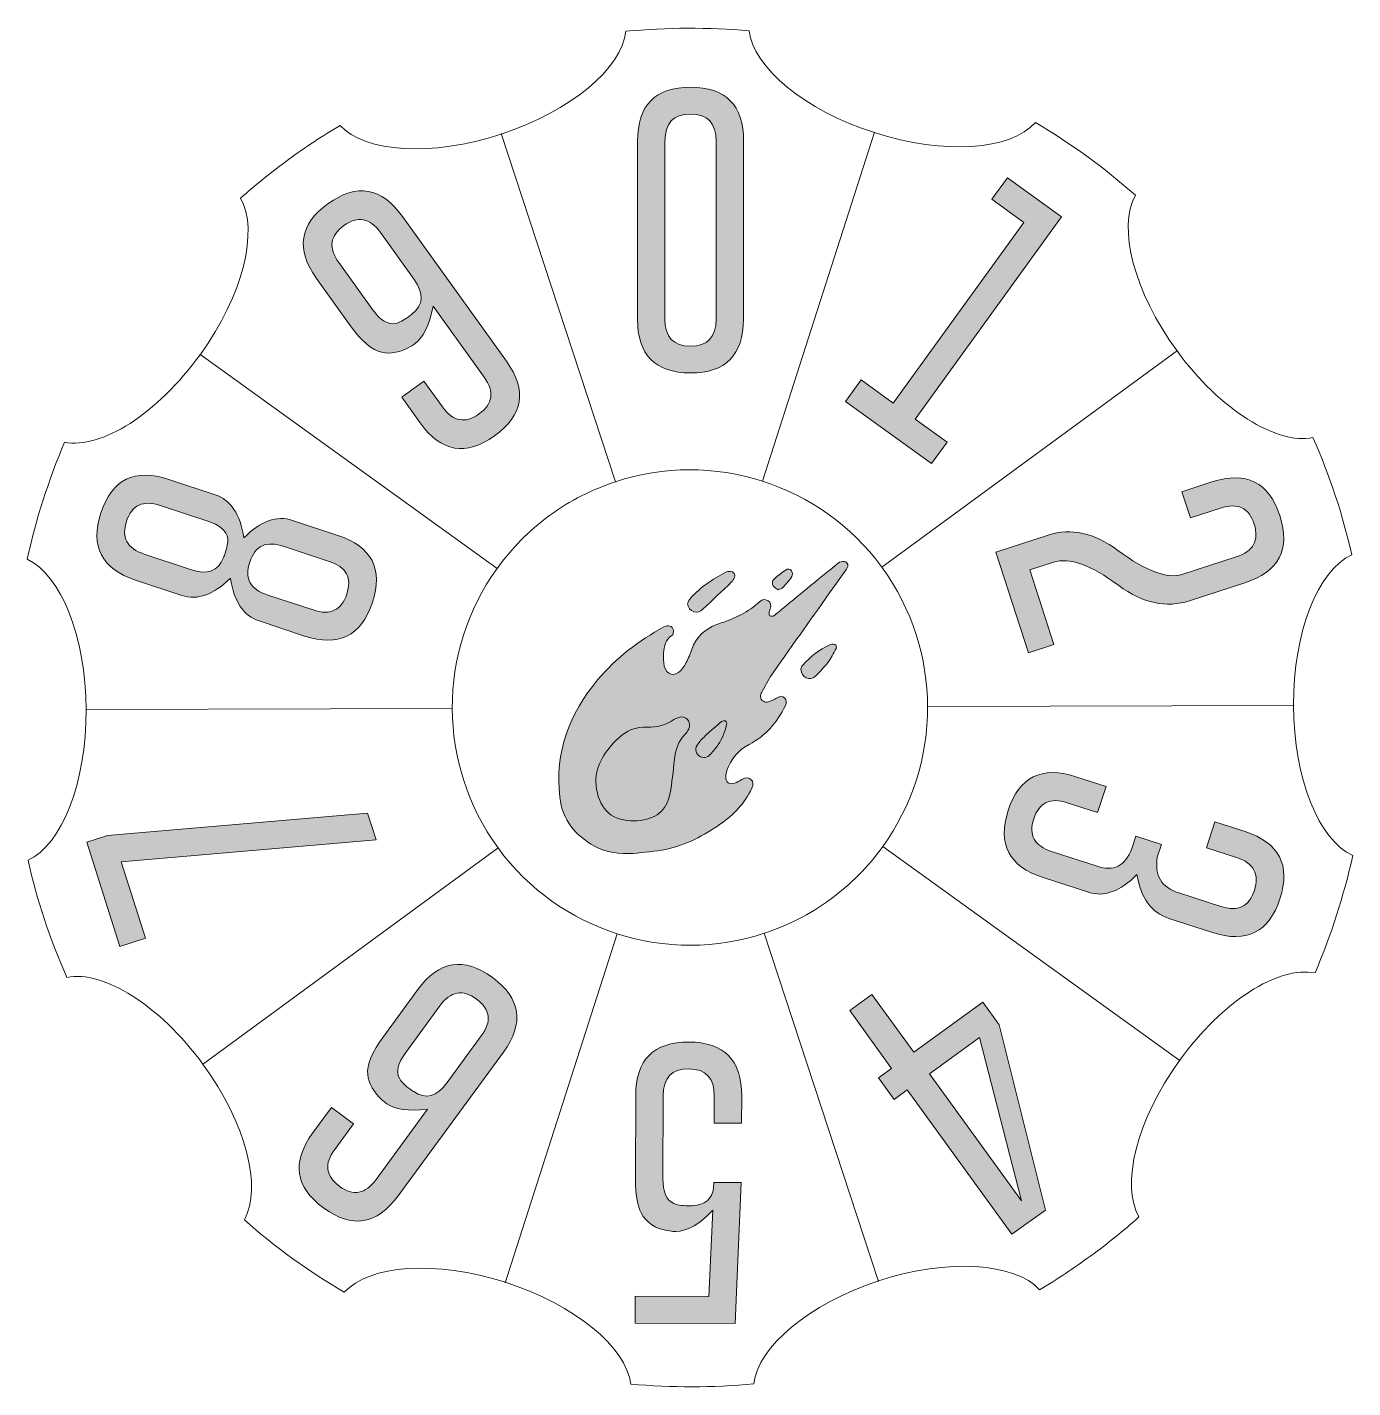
# Model space of a CAD drawing. Header units: inches. Extents: x 1.2 to 20.8, y -21 to -1.
import ezdxf

# ---------------------------------------------------------------- set-up
doc = ezdxf.new("R2010")
doc.units = ezdxf.units.IN
doc.header["$MEASUREMENT"] = 0
for name, color, linetype in [('Icons', 7, 'Continuous'), ('Lines', 7, 'Continuous'), ('Numbers', 7, 'Continuous'), ('Outline', 7, 'Continuous')]:
    doc.layers.add(name, color=color, linetype=linetype)

# ---------------------------------------------------------------- blocks, each defined once
blk = doc.blocks.new('block 2')
at = {"layer": 'Lines', "color": 250, "lineweight": 9, "true_color": 0x231f20}
for points in [[(9.906, -7.676), (8.22, -2.547)], [(13.72, -2.529), (12.069, -7.669)], [(8.16, -8.954), (3.782, -5.796)], [(18.179, -5.743), (13.825, -8.932)], [(7.5, -11.014), (2.103, -11.031)], [(19.897, -10.968), (14.499, -10.986)], [(8.174, -13.067), (3.821, -16.256)], [(18.217, -16.203), (13.839, -13.046)], [(9.931, -14.33), (8.28, -19.47)], [(13.779, -19.452), (12.093, -14.323)]]:
    blk.add_lwpolyline(points, dxfattribs=at)
blk.add_open_spline([(14.499, -10.986), (14.503, -11.716), (14.277, -12.442), (13.839, -13.046), (13.628, -13.339), (13.37, -13.603), (13.067, -13.825), (12.763, -14.048), (12.435, -14.213), (12.093, -14.323), (11.388, -14.559), (10.626, -14.556), (9.931, -14.33), (9.25, -14.115), (8.629, -13.688), (8.174, -13.067), (7.722, -12.446), (7.504, -11.726), (7.5, -11.014), (7.497, -10.283), (7.722, -9.557), (8.16, -8.954), (8.371, -8.661), (8.629, -8.396), (8.932, -8.174), (9.236, -7.952), (9.564, -7.786), (9.906, -7.676), (10.612, -7.44), (11.374, -7.444), (12.069, -7.669), (12.749, -7.885), (13.37, -8.311), (13.825, -8.932), (14.277, -9.553), (14.496, -10.273), (14.499, -10.986)], degree=3, knots=[0, 0, 0, 0, 1, 1, 1, 2, 2, 2, 3, 3, 3, 4, 4, 4, 5, 5, 5, 6, 6, 6, 7, 7, 7, 8, 8, 8, 9, 9, 9, 10, 10, 10, 11, 11, 11, 12, 12, 12, 12], dxfattribs=at)
blk = doc.blocks.new('block 3')
at = {"layer": 'Icons', "true_color": 0xffffff}
h = blk.add_hatch(color=7, dxfattribs=at)
h.dxf.hatch_style = 2
edge = h.paths.add_edge_path()
edge.add_spline(control_points=[(10.162, -13.15), (9.965, -13.15), (9.769, -13.141), (9.595, -13.042), (9.313, -12.883), (9.122, -12.659), (9.084, -12.318), (9.009, -11.656), (9.222, -11.093), (9.641, -10.594), (9.914, -10.268), (10.246, -10.016), (10.617, -9.813), (10.681, -9.778), (10.741, -9.797), (10.756, -9.862), (10.761, -9.886), (10.752, -9.931), (10.735, -9.941), (10.633, -9.999), (10.623, -10.1), (10.613, -10.198), (10.607, -10.261), (10.609, -10.328), (10.623, -10.39), (10.654, -10.52), (10.774, -10.553), (10.865, -10.455), (10.909, -10.408), (10.94, -10.347), (10.969, -10.288), (11.002, -10.221), (11.023, -10.147), (11.055, -10.079), (11.136, -9.905), (11.285, -9.81), (11.459, -9.754), (11.668, -9.685), (11.861, -9.592), (12.026, -9.443), (12.071, -9.402), (12.11, -9.401), (12.15, -9.428), (12.19, -9.455), (12.199, -9.493), (12.181, -9.55), (12.176, -9.566), (12.166, -9.582), (12.166, -9.599), (12.166, -9.617), (12.169, -9.644), (12.181, -9.652), (12.193, -9.661), (12.222, -9.658), (12.236, -9.648), (12.283, -9.614), (12.327, -9.575), (12.372, -9.538), (12.642, -9.316), (12.912, -9.093), (13.184, -8.873), (13.205, -8.856), (13.243, -8.846), (13.269, -8.851), (13.328, -8.863), (13.342, -8.912), (13.306, -8.963), (13.242, -9.055), (13.176, -9.145), (13.111, -9.236), (12.818, -9.649), (12.524, -10.061), (12.233, -10.475), (12.171, -10.563), (12.12, -10.66), (12.068, -10.755), (12.045, -10.798), (12.019, -10.851), (12.064, -10.895), (12.109, -10.939), (12.162, -10.916), (12.21, -10.896), (12.236, -10.886), (12.261, -10.871), (12.285, -10.856), (12.322, -10.833), (12.359, -10.825), (12.392, -10.858), (12.426, -10.891), (12.425, -10.928), (12.405, -10.971), (12.285, -11.217), (12.119, -11.416), (11.87, -11.544), (11.712, -11.625), (11.605, -11.76), (11.544, -11.928), (11.534, -11.957), (11.529, -11.99), (11.529, -12.021), (11.528, -12.102), (11.578, -12.14), (11.657, -12.114), (11.695, -12.102), (11.731, -12.08), (11.766, -12.06), (11.824, -12.025), (11.858, -12.024), (11.899, -12.06), (11.935, -12.092), (11.938, -12.127), (11.91, -12.189), (11.809, -12.409), (11.648, -12.577), (11.452, -12.713), (11.205, -12.885), (10.942, -13.028), (10.644, -13.088), (10.485, -13.12), (10.323, -13.13), (10.162, -13.15)], knot_values=[0, 0, 0, 0, 1, 1, 1, 2, 2, 2, 3, 3, 3, 4, 4, 4, 5, 5, 5, 6, 6, 6, 7, 7, 7, 8, 8, 8, 9, 9, 9, 10, 10, 10, 11, 11, 11, 12, 12, 12, 13, 13, 13, 14, 14, 14, 15, 15, 15, 16, 16, 16, 17, 17, 17, 18, 18, 18, 19, 19, 19, 20, 20, 20, 21, 21, 21, 22, 22, 22, 23, 23, 23, 24, 24, 24, 25, 25, 25, 26, 26, 26, 27, 27, 27, 28, 28, 28, 29, 29, 29, 30, 30, 30, 31, 31, 31, 32, 32, 32, 33, 33, 33, 34, 34, 34, 35, 35, 35, 36, 36, 36, 37, 37, 37, 38, 38, 38, 39, 39, 39, 40, 40, 40, 40], degree=3, periodic=1)
edge = h.paths.add_edge_path()
edge.add_spline(control_points=[(9.616, -12.04), (9.607, -12.342), (9.744, -12.611), (10.027, -12.655), (10.09, -12.665), (10.156, -12.672), (10.22, -12.667), (10.507, -12.643), (10.649, -12.528), (10.704, -12.274), (10.74, -12.107), (10.751, -11.934), (10.772, -11.764), (10.789, -11.628), (10.825, -11.499), (10.926, -11.397), (10.949, -11.374), (10.968, -11.346), (10.982, -11.316), (11.018, -11.235), (10.966, -11.139), (10.881, -11.138), (10.842, -11.137), (10.798, -11.156), (10.764, -11.178), (10.643, -11.254), (10.515, -11.297), (10.371, -11.29), (10.206, -11.282), (10.065, -11.337), (9.946, -11.45), (9.752, -11.633), (9.626, -11.849), (9.616, -12.04)], knot_values=[0, 0, 0, 0, 1, 1, 1, 2, 2, 2, 3, 3, 3, 4, 4, 4, 5, 5, 5, 6, 6, 6, 7, 7, 7, 8, 8, 8, 9, 9, 9, 10, 10, 10, 11, 11, 11, 11], degree=3, periodic=1)
edge = h.paths.add_edge_path()
edge.add_spline(control_points=[(11.542, -11.23), (11.538, -11.223), (11.533, -11.199), (11.523, -11.197), (11.505, -11.192), (11.48, -11.195), (11.467, -11.205), (11.389, -11.27), (11.313, -11.336), (11.239, -11.404), (11.196, -11.444), (11.157, -11.488), (11.12, -11.533), (11.072, -11.591), (11.077, -11.662), (11.128, -11.706), (11.182, -11.752), (11.254, -11.747), (11.304, -11.689), (11.344, -11.643), (11.383, -11.595), (11.417, -11.544), (11.479, -11.452), (11.522, -11.351), (11.542, -11.23)], knot_values=[0, 0, 0, 0, 1, 1, 1, 2, 2, 2, 3, 3, 3, 4, 4, 4, 5, 5, 5, 6, 6, 6, 7, 7, 7, 8, 8, 8, 8], degree=3, periodic=1)
h = blk.add_hatch(color=7, dxfattribs=at)
h.dxf.hatch_style = 2
edge = h.paths.add_edge_path()
edge.add_spline(control_points=[(10.963, -9.469), (10.979, -9.441), (10.991, -9.41), (11.012, -9.387), (11.156, -9.229), (11.331, -9.111), (11.519, -9.012), (11.542, -9), (11.57, -8.994), (11.596, -8.995), (11.644, -8.995), (11.675, -9.044), (11.655, -9.088), (11.645, -9.111), (11.631, -9.134), (11.613, -9.151), (11.474, -9.285), (11.332, -9.418), (11.191, -9.551), (11.154, -9.586), (11.112, -9.608), (11.059, -9.591), (11.009, -9.575), (10.971, -9.525), (10.963, -9.469)], knot_values=[0, 0, 0, 0, 1, 1, 1, 2, 2, 2, 3, 3, 3, 4, 4, 4, 5, 5, 5, 6, 6, 6, 7, 7, 7, 8, 8, 8, 8], degree=3, periodic=1)
h = blk.add_hatch(color=7, dxfattribs=at)
h.dxf.hatch_style = 2
edge = h.paths.add_edge_path()
edge.add_spline(control_points=[(12.298, -9.269), (12.274, -9.249), (12.245, -9.233), (12.228, -9.208), (12.206, -9.176), (12.209, -9.133), (12.238, -9.108), (12.292, -9.06), (12.35, -9.016), (12.409, -8.976), (12.437, -8.957), (12.479, -8.955), (12.498, -8.987), (12.511, -9.009), (12.513, -9.052), (12.499, -9.072), (12.462, -9.13), (12.416, -9.182), (12.37, -9.233), (12.355, -9.249), (12.329, -9.254), (12.298, -9.269)], knot_values=[0, 0, 0, 0, 1, 1, 1, 2, 2, 2, 3, 3, 3, 4, 4, 4, 5, 5, 5, 6, 6, 6, 7, 7, 7, 7], degree=3, periodic=1)
h = blk.add_hatch(color=7, dxfattribs=at)
h.dxf.hatch_style = 2
edge = h.paths.add_edge_path()
edge.add_spline(control_points=[(12.635, -10.433), (12.639, -10.422), (12.644, -10.394), (12.66, -10.377), (12.776, -10.255), (12.901, -10.143), (13.061, -10.078), (13.071, -10.074), (13.082, -10.067), (13.092, -10.068), (13.111, -10.069), (13.135, -10.069), (13.147, -10.08), (13.157, -10.089), (13.159, -10.118), (13.152, -10.131), (13.114, -10.202), (13.08, -10.275), (13.031, -10.338), (12.975, -10.411), (12.908, -10.476), (12.842, -10.541), (12.806, -10.577), (12.759, -10.586), (12.711, -10.562), (12.665, -10.538), (12.636, -10.501), (12.635, -10.433)], knot_values=[0, 0, 0, 0, 1, 1, 1, 2, 2, 2, 3, 3, 3, 4, 4, 4, 5, 5, 5, 6, 6, 6, 7, 7, 7, 8, 8, 8, 9, 9, 9, 9], degree=3, periodic=1)
at = {"layer": 'Icons', "true_color": 0x000000}
h = blk.add_hatch(color=18, dxfattribs=at)
h.dxf.hatch_style = 2
edge = h.paths.add_edge_path()
edge.add_spline(control_points=[(9.616, -12.04), (9.626, -11.849), (9.752, -11.633), (9.946, -11.45), (10.065, -11.337), (10.206, -11.282), (10.371, -11.29), (10.515, -11.297), (10.643, -11.254), (10.764, -11.178), (10.798, -11.156), (10.842, -11.137), (10.881, -11.138), (10.966, -11.139), (11.018, -11.235), (10.982, -11.316), (10.968, -11.346), (10.949, -11.374), (10.926, -11.397), (10.825, -11.499), (10.789, -11.628), (10.772, -11.764), (10.751, -11.934), (10.74, -12.107), (10.704, -12.274), (10.649, -12.528), (10.507, -12.643), (10.22, -12.667), (10.156, -12.672), (10.09, -12.665), (10.027, -12.655), (9.744, -12.611), (9.607, -12.342), (9.616, -12.04)], knot_values=[0, 0, 0, 0, 1, 1, 1, 2, 2, 2, 3, 3, 3, 4, 4, 4, 5, 5, 5, 6, 6, 6, 7, 7, 7, 8, 8, 8, 9, 9, 9, 10, 10, 10, 11, 11, 11, 11], degree=3, periodic=1)
h = blk.add_hatch(color=18, dxfattribs=at)
h.dxf.hatch_style = 2
edge = h.paths.add_edge_path()
edge.add_spline(control_points=[(11.542, -11.23), (11.522, -11.351), (11.479, -11.452), (11.417, -11.544), (11.383, -11.595), (11.344, -11.643), (11.304, -11.689), (11.254, -11.747), (11.182, -11.752), (11.128, -11.706), (11.077, -11.662), (11.072, -11.591), (11.12, -11.533), (11.157, -11.488), (11.196, -11.444), (11.239, -11.404), (11.313, -11.336), (11.389, -11.27), (11.467, -11.205), (11.48, -11.195), (11.505, -11.192), (11.523, -11.197), (11.533, -11.199), (11.538, -11.223), (11.542, -11.23)], knot_values=[0, 0, 0, 0, 1, 1, 1, 2, 2, 2, 3, 3, 3, 4, 4, 4, 5, 5, 5, 6, 6, 6, 7, 7, 7, 8, 8, 8, 8], degree=3, periodic=1)
at = {"layer": 'Icons', "lineweight": 0}
for points, knots in [([(10.162, -13.15), (9.965, -13.15), (9.769, -13.141), (9.595, -13.042), (9.313, -12.883), (9.122, -12.659), (9.084, -12.318), (9.009, -11.656), (9.222, -11.093), (9.641, -10.594), (9.914, -10.268), (10.246, -10.016), (10.617, -9.813), (10.681, -9.778), (10.741, -9.797), (10.756, -9.862), (10.761, -9.886), (10.752, -9.931), (10.735, -9.941), (10.633, -9.999), (10.623, -10.1), (10.613, -10.198), (10.607, -10.261), (10.609, -10.328), (10.623, -10.39), (10.654, -10.52), (10.774, -10.553), (10.865, -10.455), (10.909, -10.408), (10.94, -10.347), (10.969, -10.288), (11.002, -10.221), (11.023, -10.147), (11.055, -10.079), (11.136, -9.905), (11.285, -9.81), (11.459, -9.754), (11.668, -9.685), (11.861, -9.592), (12.026, -9.443), (12.071, -9.402), (12.11, -9.401), (12.15, -9.428), (12.19, -9.455), (12.199, -9.493), (12.181, -9.55), (12.176, -9.566), (12.166, -9.582), (12.166, -9.599), (12.166, -9.617), (12.169, -9.644), (12.181, -9.652), (12.193, -9.661), (12.222, -9.658), (12.236, -9.648), (12.283, -9.614), (12.327, -9.575), (12.372, -9.538), (12.642, -9.316), (12.912, -9.093), (13.184, -8.873), (13.205, -8.856), (13.243, -8.846), (13.269, -8.851), (13.328, -8.863), (13.342, -8.912), (13.306, -8.963), (13.242, -9.055), (13.176, -9.145), (13.111, -9.236), (12.818, -9.649), (12.524, -10.061), (12.233, -10.475), (12.171, -10.563), (12.12, -10.66), (12.068, -10.755), (12.045, -10.798), (12.019, -10.851), (12.064, -10.895), (12.109, -10.939), (12.162, -10.916), (12.21, -10.896), (12.236, -10.886), (12.261, -10.871), (12.285, -10.856), (12.322, -10.833), (12.359, -10.825), (12.392, -10.858), (12.426, -10.891), (12.425, -10.928), (12.405, -10.971), (12.285, -11.217), (12.119, -11.416), (11.87, -11.544), (11.712, -11.625), (11.605, -11.76), (11.544, -11.928), (11.534, -11.957), (11.529, -11.99), (11.529, -12.021), (11.528, -12.102), (11.578, -12.14), (11.657, -12.114), (11.695, -12.102), (11.731, -12.08), (11.766, -12.06), (11.824, -12.025), (11.858, -12.024), (11.899, -12.06), (11.935, -12.092), (11.938, -12.127), (11.91, -12.189), (11.809, -12.409), (11.648, -12.577), (11.452, -12.713), (11.205, -12.885), (10.942, -13.028), (10.644, -13.088), (10.485, -13.12), (10.323, -13.13), (10.162, -13.15)], [0, 0, 0, 0, 1, 1, 1, 2, 2, 2, 3, 3, 3, 4, 4, 4, 5, 5, 5, 6, 6, 6, 7, 7, 7, 8, 8, 8, 9, 9, 9, 10, 10, 10, 11, 11, 11, 12, 12, 12, 13, 13, 13, 14, 14, 14, 15, 15, 15, 16, 16, 16, 17, 17, 17, 18, 18, 18, 19, 19, 19, 20, 20, 20, 21, 21, 21, 22, 22, 22, 23, 23, 23, 24, 24, 24, 25, 25, 25, 26, 26, 26, 27, 27, 27, 28, 28, 28, 29, 29, 29, 30, 30, 30, 31, 31, 31, 32, 32, 32, 33, 33, 33, 34, 34, 34, 35, 35, 35, 36, 36, 36, 37, 37, 37, 38, 38, 38, 39, 39, 39, 40, 40, 40, 40]), ([(10.963, -9.469), (10.979, -9.441), (10.991, -9.41), (11.012, -9.387), (11.156, -9.229), (11.331, -9.111), (11.519, -9.012), (11.542, -9), (11.57, -8.994), (11.596, -8.995), (11.644, -8.995), (11.675, -9.044), (11.655, -9.088), (11.645, -9.111), (11.631, -9.134), (11.613, -9.151), (11.474, -9.285), (11.332, -9.418), (11.191, -9.551), (11.154, -9.586), (11.112, -9.608), (11.059, -9.591), (11.009, -9.575), (10.971, -9.525), (10.963, -9.469)], [0, 0, 0, 0, 1, 1, 1, 2, 2, 2, 3, 3, 3, 4, 4, 4, 5, 5, 5, 6, 6, 6, 7, 7, 7, 8, 8, 8, 8]), ([(12.298, -9.269), (12.274, -9.249), (12.245, -9.233), (12.228, -9.208), (12.206, -9.176), (12.209, -9.133), (12.238, -9.108), (12.292, -9.06), (12.35, -9.016), (12.409, -8.976), (12.437, -8.957), (12.479, -8.955), (12.498, -8.987), (12.511, -9.009), (12.513, -9.052), (12.499, -9.072), (12.462, -9.13), (12.416, -9.182), (12.37, -9.233), (12.355, -9.249), (12.329, -9.254), (12.298, -9.269)], [0, 0, 0, 0, 1, 1, 1, 2, 2, 2, 3, 3, 3, 4, 4, 4, 5, 5, 5, 6, 6, 6, 7, 7, 7, 7]), ([(12.635, -10.433), (12.639, -10.422), (12.644, -10.394), (12.66, -10.377), (12.776, -10.255), (12.901, -10.143), (13.061, -10.078), (13.071, -10.074), (13.082, -10.067), (13.092, -10.068), (13.111, -10.069), (13.135, -10.069), (13.147, -10.08), (13.157, -10.089), (13.159, -10.118), (13.152, -10.131), (13.114, -10.202), (13.08, -10.275), (13.031, -10.338), (12.975, -10.411), (12.908, -10.476), (12.842, -10.541), (12.806, -10.577), (12.759, -10.586), (12.711, -10.562), (12.665, -10.538), (12.636, -10.501), (12.635, -10.433)], [0, 0, 0, 0, 1, 1, 1, 2, 2, 2, 3, 3, 3, 4, 4, 4, 5, 5, 5, 6, 6, 6, 7, 7, 7, 8, 8, 8, 9, 9, 9, 9]), ([(9.616, -12.04), (9.607, -12.342), (9.744, -12.611), (10.027, -12.655), (10.09, -12.665), (10.156, -12.672), (10.22, -12.667), (10.507, -12.643), (10.649, -12.528), (10.704, -12.274), (10.74, -12.107), (10.751, -11.934), (10.772, -11.764), (10.789, -11.628), (10.825, -11.499), (10.926, -11.397), (10.949, -11.374), (10.968, -11.346), (10.982, -11.316), (11.018, -11.235), (10.966, -11.139), (10.881, -11.138), (10.842, -11.137), (10.798, -11.156), (10.764, -11.178), (10.643, -11.254), (10.515, -11.297), (10.371, -11.29), (10.206, -11.282), (10.065, -11.337), (9.946, -11.45), (9.752, -11.633), (9.626, -11.849), (9.616, -12.04)], [0, 0, 0, 0, 1, 1, 1, 2, 2, 2, 3, 3, 3, 4, 4, 4, 5, 5, 5, 6, 6, 6, 7, 7, 7, 8, 8, 8, 9, 9, 9, 10, 10, 10, 11, 11, 11, 11]), ([(9.616, -12.04), (9.626, -11.849), (9.752, -11.633), (9.946, -11.45), (10.065, -11.337), (10.206, -11.282), (10.371, -11.29), (10.515, -11.297), (10.643, -11.254), (10.764, -11.178), (10.798, -11.156), (10.842, -11.137), (10.881, -11.138), (10.966, -11.139), (11.018, -11.235), (10.982, -11.316), (10.968, -11.346), (10.949, -11.374), (10.926, -11.397), (10.825, -11.499), (10.789, -11.628), (10.772, -11.764), (10.751, -11.934), (10.74, -12.107), (10.704, -12.274), (10.649, -12.528), (10.507, -12.643), (10.22, -12.667), (10.156, -12.672), (10.09, -12.665), (10.027, -12.655), (9.744, -12.611), (9.607, -12.342), (9.616, -12.04)], [0, 0, 0, 0, 1, 1, 1, 2, 2, 2, 3, 3, 3, 4, 4, 4, 5, 5, 5, 6, 6, 6, 7, 7, 7, 8, 8, 8, 9, 9, 9, 10, 10, 10, 11, 11, 11, 11]), ([(11.542, -11.23), (11.538, -11.223), (11.533, -11.199), (11.523, -11.197), (11.505, -11.192), (11.48, -11.195), (11.467, -11.205), (11.389, -11.27), (11.313, -11.336), (11.239, -11.404), (11.196, -11.444), (11.157, -11.488), (11.12, -11.533), (11.072, -11.591), (11.077, -11.662), (11.128, -11.706), (11.182, -11.752), (11.254, -11.747), (11.304, -11.689), (11.344, -11.643), (11.383, -11.595), (11.417, -11.544), (11.479, -11.452), (11.522, -11.351), (11.542, -11.23)], [0, 0, 0, 0, 1, 1, 1, 2, 2, 2, 3, 3, 3, 4, 4, 4, 5, 5, 5, 6, 6, 6, 7, 7, 7, 8, 8, 8, 8]), ([(11.542, -11.23), (11.522, -11.351), (11.479, -11.452), (11.417, -11.544), (11.383, -11.595), (11.344, -11.643), (11.304, -11.689), (11.254, -11.747), (11.182, -11.752), (11.128, -11.706), (11.077, -11.662), (11.072, -11.591), (11.12, -11.533), (11.157, -11.488), (11.196, -11.444), (11.239, -11.404), (11.313, -11.336), (11.389, -11.27), (11.467, -11.205), (11.48, -11.195), (11.505, -11.192), (11.523, -11.197), (11.533, -11.199), (11.538, -11.223), (11.542, -11.23)], [0, 0, 0, 0, 1, 1, 1, 2, 2, 2, 3, 3, 3, 4, 4, 4, 5, 5, 5, 6, 6, 6, 7, 7, 7, 8, 8, 8, 8])]:
    blk.add_open_spline(points, degree=3, knots=knots, dxfattribs=at)
blk = doc.blocks.new('block 4')
at = {"layer": 'Numbers', "true_color": 0x231f20}
h = blk.add_hatch(color=250, dxfattribs=at)
h.dxf.hatch_style = 2
edge = h.paths.add_edge_path()
edge.add_spline(control_points=[(11.788, -5.282), (11.788, -5.81), (11.528, -6.074), (11.007, -6.073), (10.488, -6.073), (10.228, -5.809), (10.228, -5.282), (10.228, -5.282), (10.228, -2.66), (10.228, -2.66), (10.229, -2.131), (10.489, -1.867), (11.008, -1.867), (11.529, -1.867), (11.79, -2.132), (11.79, -2.661), (11.79, -2.661), (11.788, -5.282), (11.788, -5.282)], knot_values=[0, 0, 0, 0, 1, 1, 1, 2, 2, 2, 3, 3, 3, 4, 4, 4, 5, 5, 5, 6, 6, 6, 6], degree=3, periodic=1)
edge = h.paths.add_edge_path()
edge.add_spline(control_points=[(11.387, -2.661), (11.387, -2.396), (11.261, -2.264), (11.01, -2.264), (11.01, -2.264), (11.006, -2.264), (11.006, -2.264), (10.757, -2.264), (10.632, -2.396), (10.632, -2.661), (10.632, -2.661), (10.631, -5.282), (10.631, -5.282), (10.631, -5.546), (10.756, -5.679), (11.007, -5.679), (11.259, -5.679), (11.385, -5.547), (11.385, -5.282), (11.385, -5.282), (11.387, -2.661), (11.387, -2.661)], knot_values=[0, 0, 0, 0, 1, 1, 1, 2, 2, 2, 3, 3, 3, 4, 4, 4, 5, 5, 5, 6, 6, 6, 7, 7, 7, 7], degree=3, periodic=1)
h = blk.add_hatch(color=250, dxfattribs=at)
h.dxf.hatch_style = 2
h.paths.add_polyline_path([(16.473, -3.775), (14.318, -6.752), (14.787, -7.092), (14.557, -7.409), (13.292, -6.494), (13.523, -6.176), (13.993, -6.517), (15.918, -3.858), (15.447, -3.517), (15.678, -3.199)])
h = blk.add_hatch(color=250, dxfattribs=at)
h.dxf.hatch_style = 2
edge = h.paths.add_edge_path()
edge.add_spline(control_points=[(5.501, -4.681), (5.193, -4.252), (5.251, -3.885), (5.673, -3.58), (6.095, -3.278), (6.461, -3.341), (6.769, -3.771), (6.769, -3.771), (8.297, -5.901), (8.297, -5.901), (8.605, -6.329), (8.547, -6.696), (8.124, -6.999), (7.702, -7.302), (7.337, -7.239), (7.029, -6.81), (7.029, -6.81), (6.756, -6.429), (6.756, -6.429), (6.756, -6.429), (7.083, -6.194), (7.083, -6.194), (7.083, -6.194), (7.357, -6.575), (7.357, -6.575), (7.51, -6.789), (7.689, -6.824), (7.894, -6.678), (7.894, -6.678), (7.897, -6.676), (7.897, -6.676), (8.1, -6.531), (8.124, -6.35), (7.97, -6.136), (7.97, -6.136), (7.22, -5.091), (7.22, -5.091), (7.158, -5.375), (7.068, -5.559), (6.952, -5.642), (6.932, -5.657), (6.91, -5.671), (6.887, -5.683), (6.738, -5.769), (6.596, -5.798), (6.461, -5.77), (6.322, -5.742), (6.167, -5.609), (5.998, -5.373), (5.998, -5.373), (5.501, -4.681), (5.501, -4.681)], knot_values=[0, 0, 0, 0, 1, 1, 1, 2, 2, 2, 3, 3, 3, 4, 4, 4, 5, 5, 5, 6, 6, 6, 7, 7, 7, 8, 8, 8, 9, 9, 9, 10, 10, 10, 11, 11, 11, 12, 12, 12, 13, 13, 13, 14, 14, 14, 15, 15, 15, 16, 16, 16, 17, 17, 17, 17], degree=3, periodic=1)
edge = h.paths.add_edge_path()
edge.add_spline(control_points=[(6.442, -4.006), (6.288, -3.791), (6.108, -3.757), (5.905, -3.903), (5.7, -4.05), (5.674, -4.231), (5.829, -4.446), (5.829, -4.446), (6.325, -5.138), (6.325, -5.138), (6.441, -5.299), (6.556, -5.368), (6.669, -5.344), (6.719, -5.332), (6.781, -5.299), (6.854, -5.247), (6.873, -5.233), (6.89, -5.22), (6.906, -5.207), (7.077, -5.076), (7.088, -4.906), (6.938, -4.698), (6.938, -4.698), (6.442, -4.006), (6.442, -4.006)], knot_values=[0, 0, 0, 0, 1, 1, 1, 2, 2, 2, 3, 3, 3, 4, 4, 4, 5, 5, 5, 6, 6, 6, 7, 7, 7, 8, 8, 8, 8], degree=3, periodic=1)
h = blk.add_hatch(color=250, dxfattribs=at)
h.dxf.hatch_style = 2
edge = h.paths.add_edge_path()
edge.add_spline(control_points=[(2.836, -9.124), (2.335, -8.958), (2.166, -8.628), (2.328, -8.132), (2.491, -7.639), (2.824, -7.476), (3.327, -7.642), (3.327, -7.642), (4.011, -7.868), (4.011, -7.868), (4.238, -7.943), (4.378, -8.154), (4.432, -8.5), (4.68, -8.254), (4.918, -8.168), (5.146, -8.244), (5.146, -8.244), (5.815, -8.465), (5.815, -8.465), (6.317, -8.632), (6.487, -8.961), (6.324, -9.454), (6.159, -9.948), (5.826, -10.113), (5.325, -9.947), (5.325, -9.947), (4.656, -9.725), (4.656, -9.725), (4.428, -9.65), (4.288, -9.44), (4.235, -9.096), (3.986, -9.341), (3.748, -9.425), (3.521, -9.35), (3.521, -9.35), (2.836, -9.124), (2.836, -9.124)], knot_values=[0, 0, 0, 0, 1, 1, 1, 2, 2, 2, 3, 3, 3, 4, 4, 4, 5, 5, 5, 6, 6, 6, 7, 7, 7, 8, 8, 8, 9, 9, 9, 10, 10, 10, 11, 11, 11, 12, 12, 12, 12], degree=3, periodic=1)
edge = h.paths.add_edge_path()
edge.add_spline(control_points=[(3.648, -8.967), (3.895, -9.054), (4.057, -8.995), (4.132, -8.793), (4.141, -8.772), (4.149, -8.75), (4.157, -8.727), (4.185, -8.64), (4.198, -8.57), (4.195, -8.517), (4.182, -8.399), (4.079, -8.311), (3.885, -8.251), (3.885, -8.251), (3.2, -8.025), (3.2, -8.025), (2.949, -7.941), (2.784, -8.019), (2.705, -8.257), (2.626, -8.496), (2.712, -8.658), (2.963, -8.741), (2.963, -8.741), (3.648, -8.967), (3.648, -8.967)], knot_values=[0, 0, 0, 0, 1, 1, 1, 2, 2, 2, 3, 3, 3, 4, 4, 4, 5, 5, 5, 6, 6, 6, 7, 7, 7, 8, 8, 8, 8], degree=3, periodic=1)
edge = h.paths.add_edge_path()
edge.add_spline(control_points=[(5.451, -9.564), (5.703, -9.647), (5.868, -9.569), (5.947, -9.33), (6.026, -9.092), (5.94, -8.931), (5.689, -8.848), (5.689, -8.848), (5.023, -8.628), (5.023, -8.628), (4.767, -8.539), (4.598, -8.616), (4.518, -8.859), (4.438, -9.101), (4.527, -9.263), (4.786, -9.344), (4.786, -9.344), (5.451, -9.564), (5.451, -9.564)], knot_values=[0, 0, 0, 0, 1, 1, 1, 2, 2, 2, 3, 3, 3, 4, 4, 4, 5, 5, 5, 6, 6, 6, 6], degree=3, periodic=1)
h = blk.add_hatch(color=250, dxfattribs=at)
h.dxf.hatch_style = 2
edge = h.paths.add_edge_path()
edge.add_spline(control_points=[(16.276, -8.461), (16.61, -8.353), (16.952, -8.428), (17.303, -8.686), (17.712, -8.991), (18.026, -9.109), (18.244, -9.04), (18.244, -9.04), (19.044, -8.781), (19.044, -8.781), (19.297, -8.698), (19.385, -8.539), (19.308, -8.302), (19.308, -8.302), (19.307, -8.298), (19.307, -8.298), (19.23, -8.059), (19.064, -7.981), (18.812, -8.063), (18.812, -8.063), (18.369, -8.206), (18.369, -8.206), (18.369, -8.206), (18.245, -7.823), (18.245, -7.823), (18.245, -7.823), (18.687, -7.679), (18.687, -7.679), (19.192, -7.516), (19.525, -7.681), (19.685, -8.175), (19.845, -8.671), (19.673, -9), (19.169, -9.164), (19.169, -9.164), (18.354, -9.428), (18.354, -9.428), (18.015, -9.538), (17.669, -9.463), (17.315, -9.204), (16.905, -8.9), (16.584, -8.785), (16.352, -8.86), (16.352, -8.86), (16.004, -8.973), (16.004, -8.973), (16.004, -8.973), (16.36, -10.074), (16.36, -10.074), (16.36, -10.074), (15.985, -10.196), (15.985, -10.196), (15.985, -10.196), (15.504, -8.711), (15.504, -8.711), (15.504, -8.711), (16.276, -8.461), (16.276, -8.461)], knot_values=[0, 0, 0, 0, 1, 1, 1, 2, 2, 2, 3, 3, 3, 4, 4, 4, 5, 5, 5, 6, 6, 6, 7, 7, 7, 8, 8, 8, 9, 9, 9, 10, 10, 10, 11, 11, 11, 12, 12, 12, 13, 13, 13, 14, 14, 14, 15, 15, 15, 16, 16, 16, 17, 17, 17, 18, 18, 18, 19, 19, 19, 19], degree=3, periodic=1)
h = blk.add_hatch(color=250, dxfattribs=at)
h.dxf.hatch_style = 2
edge = h.paths.add_edge_path()
edge.add_spline(control_points=[(17.882, -13.205), (17.838, -13.475), (17.943, -13.649), (18.198, -13.727), (18.198, -13.727), (18.817, -13.928), (18.817, -13.928), (19.069, -14.01), (19.233, -13.931), (19.311, -13.693), (19.389, -13.453), (19.302, -13.292), (19.05, -13.21), (19.05, -13.21), (18.604, -13.066), (18.604, -13.066), (18.604, -13.066), (18.728, -12.682), (18.728, -12.682), (18.728, -12.682), (19.174, -12.827), (19.174, -12.827), (19.676, -12.99), (19.848, -13.319), (19.688, -13.815), (19.528, -14.309), (19.196, -14.475), (18.693, -14.312), (18.693, -14.312), (18.054, -14.104), (18.054, -14.104), (17.795, -14.02), (17.638, -13.806), (17.582, -13.46), (17.336, -13.708), (17.098, -13.795), (16.87, -13.72), (16.87, -13.72), (16.2, -13.503), (16.2, -13.503), (15.696, -13.339), (15.525, -13.011), (15.685, -12.517), (15.847, -12.021), (16.179, -11.856), (16.681, -12.019), (16.681, -12.019), (17.127, -12.163), (17.127, -12.163), (17.127, -12.163), (17.003, -12.546), (17.003, -12.546), (17.003, -12.546), (16.557, -12.402), (16.557, -12.402), (16.305, -12.32), (16.141, -12.399), (16.062, -12.639), (15.985, -12.878), (16.072, -13.038), (16.324, -13.119), (16.324, -13.119), (16.995, -13.337), (16.995, -13.337), (17.238, -13.42), (17.409, -13.334), (17.507, -13.077), (17.507, -13.077), (17.567, -12.892), (17.567, -12.892), (17.567, -12.892), (17.944, -13.015), (17.944, -13.015), (17.944, -13.015), (17.882, -13.205), (17.882, -13.205)], knot_values=[0, 0, 0, 0, 1, 1, 1, 2, 2, 2, 3, 3, 3, 4, 4, 4, 5, 5, 5, 6, 6, 6, 7, 7, 7, 8, 8, 8, 9, 9, 9, 10, 10, 10, 11, 11, 11, 12, 12, 12, 13, 13, 13, 14, 14, 14, 15, 15, 15, 16, 16, 16, 17, 17, 17, 18, 18, 18, 19, 19, 19, 20, 20, 20, 21, 21, 21, 22, 22, 22, 23, 23, 23, 24, 24, 24, 25, 25, 25, 25], degree=3, periodic=1)
h = blk.add_hatch(color=250, dxfattribs=at)
h.dxf.hatch_style = 2
h.paths.add_polyline_path([(2.983, -14.398), (2.608, -14.517), (2.121, -12.98), (2.426, -12.883), (6.254, -12.555), (6.378, -12.948), (2.626, -13.273)])
h = blk.add_hatch(color=250, dxfattribs=at)
h.dxf.hatch_style = 2
edge = h.paths.add_edge_path()
edge.add_spline(control_points=[(6.994, -15.152), (7.306, -14.726), (7.672, -14.667), (8.092, -14.975), (8.511, -15.282), (8.565, -15.649), (8.253, -16.074), (8.253, -16.074), (6.703, -18.189), (6.703, -18.189), (6.391, -18.616), (6.025, -18.676), (5.606, -18.368), (5.186, -18.061), (5.132, -17.693), (5.445, -17.266), (5.445, -17.266), (5.721, -16.89), (5.721, -16.89), (5.721, -16.89), (6.046, -17.128), (6.046, -17.128), (6.046, -17.128), (5.77, -17.505), (5.77, -17.505), (5.613, -17.718), (5.636, -17.899), (5.839, -18.047), (5.839, -18.047), (5.842, -18.05), (5.842, -18.05), (6.043, -18.197), (6.222, -18.164), (6.378, -17.95), (6.378, -17.95), (7.137, -16.915), (7.137, -16.915), (6.85, -16.944), (6.649, -16.916), (6.536, -16.833), (6.514, -16.817), (6.492, -16.799), (6.47, -16.78), (6.343, -16.664), (6.271, -16.539), (6.256, -16.403), (6.24, -16.263), (6.318, -16.075), (6.491, -15.839), (6.491, -15.839), (6.994, -15.152), (6.994, -15.152)], knot_values=[0, 0, 0, 0, 1, 1, 1, 2, 2, 2, 3, 3, 3, 4, 4, 4, 5, 5, 5, 6, 6, 6, 7, 7, 7, 8, 8, 8, 9, 9, 9, 10, 10, 10, 11, 11, 11, 12, 12, 12, 13, 13, 13, 14, 14, 14, 15, 15, 15, 16, 16, 16, 17, 17, 17, 17], degree=3, periodic=1)
edge = h.paths.add_edge_path()
edge.add_spline(control_points=[(7.928, -15.836), (8.084, -15.623), (8.061, -15.442), (7.859, -15.294), (7.655, -15.145), (7.475, -15.177), (7.319, -15.39), (7.319, -15.39), (6.816, -16.078), (6.816, -16.078), (6.698, -16.239), (6.668, -16.369), (6.728, -16.469), (6.754, -16.514), (6.804, -16.564), (6.88, -16.619), (6.898, -16.632), (6.915, -16.644), (6.933, -16.655), (7.109, -16.774), (7.273, -16.73), (7.424, -16.523), (7.424, -16.523), (7.928, -15.836), (7.928, -15.836)], knot_values=[0, 0, 0, 0, 1, 1, 1, 2, 2, 2, 3, 3, 3, 4, 4, 4, 5, 5, 5, 6, 6, 6, 7, 7, 7, 8, 8, 8, 8], degree=3, periodic=1)
h = blk.add_hatch(color=250, dxfattribs=at)
h.dxf.hatch_style = 2
h.paths.add_polyline_path([(15.741, -18.756), (14.201, -16.631), (14.008, -16.77), (13.778, -16.452), (13.97, -16.313), (13.354, -15.462), (13.68, -15.226), (14.296, -16.076), (15.313, -15.34), (15.555, -15.674), (16.235, -18.399)])
h.paths.add_polyline_path([(15.265, -15.859), (14.527, -16.394), (15.883, -18.265)])
h = blk.add_hatch(color=250, dxfattribs=at)
h.dxf.hatch_style = 2
edge = h.paths.add_edge_path()
edge.add_spline(control_points=[(10.601, -17.934), (10.601, -18.133), (10.654, -18.255), (10.761, -18.3), (10.807, -18.324), (10.877, -18.336), (10.972, -18.336), (10.995, -18.336), (11.016, -18.335), (11.036, -18.334), (11.22, -18.327), (11.324, -18.239), (11.349, -18.071), (11.349, -18.071), (11.351, -17.994), (11.351, -17.994), (11.351, -17.994), (11.755, -17.995), (11.755, -17.995), (11.755, -17.995), (11.666, -20.068), (11.666, -20.068), (11.666, -20.068), (10.193, -20.064), (10.193, -20.064), (10.193, -20.064), (10.194, -19.669), (10.194, -19.669), (10.194, -19.669), (11.279, -19.672), (11.279, -19.672), (11.279, -19.672), (11.338, -18.399), (11.338, -18.399), (11.153, -18.602), (10.971, -18.708), (10.791, -18.716), (10.775, -18.716), (10.754, -18.714), (10.729, -18.71), (10.545, -18.694), (10.406, -18.622), (10.313, -18.494), (10.236, -18.386), (10.197, -18.199), (10.198, -17.933), (10.198, -17.933), (10.202, -16.715), (10.202, -16.715), (10.203, -16.187), (10.464, -15.925), (10.985, -15.926), (11.504, -15.927), (11.764, -16.192), (11.762, -16.72), (11.762, -16.72), (11.761, -17.12), (11.761, -17.12), (11.761, -17.12), (11.358, -17.12), (11.358, -17.12), (11.358, -17.12), (11.359, -16.719), (11.359, -16.719), (11.36, -16.454), (11.235, -16.321), (10.984, -16.321), (10.732, -16.32), (10.605, -16.452), (10.605, -16.717), (10.605, -16.717), (10.601, -17.934), (10.601, -17.934)], knot_values=[0, 0, 0, 0, 1, 1, 1, 2, 2, 2, 3, 3, 3, 4, 4, 4, 5, 5, 5, 6, 6, 6, 7, 7, 7, 8, 8, 8, 9, 9, 9, 10, 10, 10, 11, 11, 11, 12, 12, 12, 13, 13, 13, 14, 14, 14, 15, 15, 15, 16, 16, 16, 17, 17, 17, 18, 18, 18, 19, 19, 19, 20, 20, 20, 21, 21, 21, 22, 22, 22, 23, 23, 23, 24, 24, 24, 24], degree=3, periodic=1)
at = {"layer": 'Numbers', "lineweight": 0}
for points in [[(16.473, -3.775), (14.318, -6.752), (14.787, -7.092), (14.557, -7.409), (13.292, -6.494), (13.523, -6.176), (13.993, -6.517), (15.918, -3.858), (15.447, -3.517), (15.678, -3.199), (16.473, -3.775)], [(2.983, -14.398), (2.608, -14.517), (2.121, -12.98), (2.426, -12.883), (6.254, -12.555), (6.378, -12.948), (2.626, -13.273), (2.983, -14.398)], [(15.741, -18.756), (14.201, -16.631), (14.008, -16.77), (13.778, -16.452), (13.97, -16.313), (13.354, -15.462), (13.68, -15.226), (14.296, -16.076), (15.313, -15.34), (15.555, -15.674), (16.235, -18.399), (15.741, -18.756)], [(15.265, -15.859), (14.527, -16.394), (15.883, -18.265), (15.265, -15.859)]]:
    blk.add_lwpolyline(points, dxfattribs=at)
for points, knots in [([(11.788, -5.282), (11.788, -5.81), (11.528, -6.074), (11.007, -6.073), (10.488, -6.073), (10.228, -5.809), (10.228, -5.282), (10.228, -5.282), (10.228, -2.66), (10.228, -2.66), (10.229, -2.131), (10.489, -1.867), (11.008, -1.867), (11.529, -1.867), (11.79, -2.132), (11.79, -2.661), (11.79, -2.661), (11.788, -5.282), (11.788, -5.282)], [0, 0, 0, 0, 1, 1, 1, 2, 2, 2, 3, 3, 3, 4, 4, 4, 5, 5, 5, 6, 6, 6, 6]), ([(11.387, -2.661), (11.387, -2.396), (11.261, -2.264), (11.01, -2.264), (11.01, -2.264), (11.006, -2.264), (11.006, -2.264), (10.757, -2.264), (10.632, -2.396), (10.632, -2.661), (10.632, -2.661), (10.631, -5.282), (10.631, -5.282), (10.631, -5.546), (10.756, -5.679), (11.007, -5.679), (11.259, -5.679), (11.385, -5.547), (11.385, -5.282), (11.385, -5.282), (11.387, -2.661), (11.387, -2.661)], [0, 0, 0, 0, 1, 1, 1, 2, 2, 2, 3, 3, 3, 4, 4, 4, 5, 5, 5, 6, 6, 6, 7, 7, 7, 7]), ([(5.501, -4.681), (5.193, -4.252), (5.251, -3.885), (5.673, -3.58), (6.095, -3.278), (6.461, -3.341), (6.769, -3.771), (6.769, -3.771), (8.297, -5.901), (8.297, -5.901), (8.605, -6.329), (8.547, -6.696), (8.124, -6.999), (7.702, -7.302), (7.337, -7.239), (7.029, -6.81), (7.029, -6.81), (6.756, -6.429), (6.756, -6.429), (6.756, -6.429), (7.083, -6.194), (7.083, -6.194), (7.083, -6.194), (7.357, -6.575), (7.357, -6.575), (7.51, -6.789), (7.689, -6.824), (7.894, -6.678), (7.894, -6.678), (7.897, -6.676), (7.897, -6.676), (8.1, -6.531), (8.124, -6.35), (7.97, -6.136), (7.97, -6.136), (7.22, -5.091), (7.22, -5.091), (7.158, -5.375), (7.068, -5.559), (6.952, -5.642), (6.932, -5.657), (6.91, -5.671), (6.887, -5.683), (6.738, -5.769), (6.596, -5.798), (6.461, -5.77), (6.322, -5.742), (6.167, -5.609), (5.998, -5.373), (5.998, -5.373), (5.501, -4.681), (5.501, -4.681)], [0, 0, 0, 0, 1, 1, 1, 2, 2, 2, 3, 3, 3, 4, 4, 4, 5, 5, 5, 6, 6, 6, 7, 7, 7, 8, 8, 8, 9, 9, 9, 10, 10, 10, 11, 11, 11, 12, 12, 12, 13, 13, 13, 14, 14, 14, 15, 15, 15, 16, 16, 16, 17, 17, 17, 17]), ([(6.442, -4.006), (6.288, -3.791), (6.108, -3.757), (5.905, -3.903), (5.7, -4.05), (5.674, -4.231), (5.829, -4.446), (5.829, -4.446), (6.325, -5.138), (6.325, -5.138), (6.441, -5.299), (6.556, -5.368), (6.669, -5.344), (6.719, -5.332), (6.781, -5.299), (6.854, -5.247), (6.873, -5.233), (6.89, -5.22), (6.906, -5.207), (7.077, -5.076), (7.088, -4.906), (6.938, -4.698), (6.938, -4.698), (6.442, -4.006), (6.442, -4.006)], [0, 0, 0, 0, 1, 1, 1, 2, 2, 2, 3, 3, 3, 4, 4, 4, 5, 5, 5, 6, 6, 6, 7, 7, 7, 8, 8, 8, 8]), ([(2.836, -9.124), (2.335, -8.958), (2.166, -8.628), (2.328, -8.132), (2.491, -7.639), (2.824, -7.476), (3.327, -7.642), (3.327, -7.642), (4.011, -7.868), (4.011, -7.868), (4.238, -7.943), (4.378, -8.154), (4.432, -8.5), (4.68, -8.254), (4.918, -8.168), (5.146, -8.244), (5.146, -8.244), (5.815, -8.465), (5.815, -8.465), (6.317, -8.632), (6.487, -8.961), (6.324, -9.454), (6.159, -9.948), (5.826, -10.113), (5.325, -9.947), (5.325, -9.947), (4.656, -9.725), (4.656, -9.725), (4.428, -9.65), (4.288, -9.44), (4.235, -9.096), (3.986, -9.341), (3.748, -9.425), (3.521, -9.35), (3.521, -9.35), (2.836, -9.124), (2.836, -9.124)], [0, 0, 0, 0, 1, 1, 1, 2, 2, 2, 3, 3, 3, 4, 4, 4, 5, 5, 5, 6, 6, 6, 7, 7, 7, 8, 8, 8, 9, 9, 9, 10, 10, 10, 11, 11, 11, 12, 12, 12, 12]), ([(16.276, -8.461), (16.61, -8.353), (16.952, -8.428), (17.303, -8.686), (17.712, -8.991), (18.026, -9.109), (18.244, -9.04), (18.244, -9.04), (19.044, -8.781), (19.044, -8.781), (19.297, -8.698), (19.385, -8.539), (19.308, -8.302), (19.308, -8.302), (19.307, -8.298), (19.307, -8.298), (19.23, -8.059), (19.064, -7.981), (18.812, -8.063), (18.812, -8.063), (18.369, -8.206), (18.369, -8.206), (18.369, -8.206), (18.245, -7.823), (18.245, -7.823), (18.245, -7.823), (18.687, -7.679), (18.687, -7.679), (19.192, -7.516), (19.525, -7.681), (19.685, -8.175), (19.845, -8.671), (19.673, -9), (19.169, -9.164), (19.169, -9.164), (18.354, -9.428), (18.354, -9.428), (18.015, -9.538), (17.669, -9.463), (17.315, -9.204), (16.905, -8.9), (16.584, -8.785), (16.352, -8.86), (16.352, -8.86), (16.004, -8.973), (16.004, -8.973), (16.004, -8.973), (16.36, -10.074), (16.36, -10.074), (16.36, -10.074), (15.985, -10.196), (15.985, -10.196), (15.985, -10.196), (15.504, -8.711), (15.504, -8.711), (15.504, -8.711), (16.276, -8.461), (16.276, -8.461)], [0, 0, 0, 0, 1, 1, 1, 2, 2, 2, 3, 3, 3, 4, 4, 4, 5, 5, 5, 6, 6, 6, 7, 7, 7, 8, 8, 8, 9, 9, 9, 10, 10, 10, 11, 11, 11, 12, 12, 12, 13, 13, 13, 14, 14, 14, 15, 15, 15, 16, 16, 16, 17, 17, 17, 18, 18, 18, 19, 19, 19, 19]), ([(3.648, -8.967), (3.895, -9.054), (4.057, -8.995), (4.132, -8.793), (4.141, -8.772), (4.149, -8.75), (4.157, -8.727), (4.185, -8.64), (4.198, -8.57), (4.195, -8.517), (4.182, -8.399), (4.079, -8.311), (3.885, -8.251), (3.885, -8.251), (3.2, -8.025), (3.2, -8.025), (2.949, -7.941), (2.784, -8.019), (2.705, -8.257), (2.626, -8.496), (2.712, -8.658), (2.963, -8.741), (2.963, -8.741), (3.648, -8.967), (3.648, -8.967)], [0, 0, 0, 0, 1, 1, 1, 2, 2, 2, 3, 3, 3, 4, 4, 4, 5, 5, 5, 6, 6, 6, 7, 7, 7, 8, 8, 8, 8]), ([(5.451, -9.564), (5.703, -9.647), (5.868, -9.569), (5.947, -9.33), (6.026, -9.092), (5.94, -8.931), (5.689, -8.848), (5.689, -8.848), (5.023, -8.628), (5.023, -8.628), (4.767, -8.539), (4.598, -8.616), (4.518, -8.859), (4.438, -9.101), (4.527, -9.263), (4.786, -9.344), (4.786, -9.344), (5.451, -9.564), (5.451, -9.564)], [0, 0, 0, 0, 1, 1, 1, 2, 2, 2, 3, 3, 3, 4, 4, 4, 5, 5, 5, 6, 6, 6, 6]), ([(17.882, -13.205), (17.838, -13.475), (17.943, -13.649), (18.198, -13.727), (18.198, -13.727), (18.817, -13.928), (18.817, -13.928), (19.069, -14.01), (19.233, -13.931), (19.311, -13.693), (19.389, -13.453), (19.302, -13.292), (19.05, -13.21), (19.05, -13.21), (18.604, -13.066), (18.604, -13.066), (18.604, -13.066), (18.728, -12.682), (18.728, -12.682), (18.728, -12.682), (19.174, -12.827), (19.174, -12.827), (19.676, -12.99), (19.848, -13.319), (19.688, -13.815), (19.528, -14.309), (19.196, -14.475), (18.693, -14.312), (18.693, -14.312), (18.054, -14.104), (18.054, -14.104), (17.795, -14.02), (17.638, -13.806), (17.582, -13.46), (17.336, -13.708), (17.098, -13.795), (16.87, -13.72), (16.87, -13.72), (16.2, -13.503), (16.2, -13.503), (15.696, -13.339), (15.525, -13.011), (15.685, -12.517), (15.847, -12.021), (16.179, -11.856), (16.681, -12.019), (16.681, -12.019), (17.127, -12.163), (17.127, -12.163), (17.127, -12.163), (17.003, -12.546), (17.003, -12.546), (17.003, -12.546), (16.557, -12.402), (16.557, -12.402), (16.305, -12.32), (16.141, -12.399), (16.062, -12.639), (15.985, -12.878), (16.072, -13.038), (16.324, -13.119), (16.324, -13.119), (16.995, -13.337), (16.995, -13.337), (17.238, -13.42), (17.409, -13.334), (17.507, -13.077), (17.507, -13.077), (17.567, -12.892), (17.567, -12.892), (17.567, -12.892), (17.944, -13.015), (17.944, -13.015), (17.944, -13.015), (17.882, -13.205), (17.882, -13.205)], [0, 0, 0, 0, 1, 1, 1, 2, 2, 2, 3, 3, 3, 4, 4, 4, 5, 5, 5, 6, 6, 6, 7, 7, 7, 8, 8, 8, 9, 9, 9, 10, 10, 10, 11, 11, 11, 12, 12, 12, 13, 13, 13, 14, 14, 14, 15, 15, 15, 16, 16, 16, 17, 17, 17, 18, 18, 18, 19, 19, 19, 20, 20, 20, 21, 21, 21, 22, 22, 22, 23, 23, 23, 24, 24, 24, 25, 25, 25, 25]), ([(6.994, -15.152), (7.306, -14.726), (7.672, -14.667), (8.092, -14.975), (8.511, -15.282), (8.565, -15.649), (8.253, -16.074), (8.253, -16.074), (6.703, -18.189), (6.703, -18.189), (6.391, -18.616), (6.025, -18.676), (5.606, -18.368), (5.186, -18.061), (5.132, -17.693), (5.445, -17.266), (5.445, -17.266), (5.721, -16.89), (5.721, -16.89), (5.721, -16.89), (6.046, -17.128), (6.046, -17.128), (6.046, -17.128), (5.77, -17.505), (5.77, -17.505), (5.613, -17.718), (5.636, -17.899), (5.839, -18.047), (5.839, -18.047), (5.842, -18.05), (5.842, -18.05), (6.043, -18.197), (6.222, -18.164), (6.378, -17.95), (6.378, -17.95), (7.137, -16.915), (7.137, -16.915), (6.85, -16.944), (6.649, -16.916), (6.536, -16.833), (6.514, -16.817), (6.492, -16.799), (6.47, -16.78), (6.343, -16.664), (6.271, -16.539), (6.256, -16.403), (6.24, -16.263), (6.318, -16.075), (6.491, -15.839), (6.491, -15.839), (6.994, -15.152), (6.994, -15.152)], [0, 0, 0, 0, 1, 1, 1, 2, 2, 2, 3, 3, 3, 4, 4, 4, 5, 5, 5, 6, 6, 6, 7, 7, 7, 8, 8, 8, 9, 9, 9, 10, 10, 10, 11, 11, 11, 12, 12, 12, 13, 13, 13, 14, 14, 14, 15, 15, 15, 16, 16, 16, 17, 17, 17, 17]), ([(7.928, -15.836), (8.084, -15.623), (8.061, -15.442), (7.859, -15.294), (7.655, -15.145), (7.475, -15.177), (7.319, -15.39), (7.319, -15.39), (6.816, -16.078), (6.816, -16.078), (6.698, -16.239), (6.668, -16.369), (6.728, -16.469), (6.754, -16.514), (6.804, -16.564), (6.88, -16.619), (6.898, -16.632), (6.915, -16.644), (6.933, -16.655), (7.109, -16.774), (7.273, -16.73), (7.424, -16.523), (7.424, -16.523), (7.928, -15.836), (7.928, -15.836)], [0, 0, 0, 0, 1, 1, 1, 2, 2, 2, 3, 3, 3, 4, 4, 4, 5, 5, 5, 6, 6, 6, 7, 7, 7, 8, 8, 8, 8]), ([(10.601, -17.934), (10.601, -18.133), (10.654, -18.255), (10.761, -18.3), (10.807, -18.324), (10.877, -18.336), (10.972, -18.336), (10.995, -18.336), (11.016, -18.335), (11.036, -18.334), (11.22, -18.327), (11.324, -18.239), (11.349, -18.071), (11.349, -18.071), (11.351, -17.994), (11.351, -17.994), (11.351, -17.994), (11.755, -17.995), (11.755, -17.995), (11.755, -17.995), (11.666, -20.068), (11.666, -20.068), (11.666, -20.068), (10.193, -20.064), (10.193, -20.064), (10.193, -20.064), (10.194, -19.669), (10.194, -19.669), (10.194, -19.669), (11.279, -19.672), (11.279, -19.672), (11.279, -19.672), (11.338, -18.399), (11.338, -18.399), (11.153, -18.602), (10.971, -18.708), (10.791, -18.716), (10.775, -18.716), (10.754, -18.714), (10.729, -18.71), (10.545, -18.694), (10.406, -18.622), (10.313, -18.494), (10.236, -18.386), (10.197, -18.199), (10.198, -17.933), (10.198, -17.933), (10.202, -16.715), (10.202, -16.715), (10.203, -16.187), (10.464, -15.925), (10.985, -15.926), (11.504, -15.927), (11.764, -16.192), (11.762, -16.72), (11.762, -16.72), (11.761, -17.12), (11.761, -17.12), (11.761, -17.12), (11.358, -17.12), (11.358, -17.12), (11.358, -17.12), (11.359, -16.719), (11.359, -16.719), (11.36, -16.454), (11.235, -16.321), (10.984, -16.321), (10.732, -16.32), (10.605, -16.452), (10.605, -16.717), (10.605, -16.717), (10.601, -17.934), (10.601, -17.934)], [0, 0, 0, 0, 1, 1, 1, 2, 2, 2, 3, 3, 3, 4, 4, 4, 5, 5, 5, 6, 6, 6, 7, 7, 7, 8, 8, 8, 9, 9, 9, 10, 10, 10, 11, 11, 11, 12, 12, 12, 13, 13, 13, 14, 14, 14, 15, 15, 15, 16, 16, 16, 17, 17, 17, 18, 18, 18, 19, 19, 19, 20, 20, 20, 21, 21, 21, 22, 22, 22, 23, 23, 23, 24, 24, 24, 24])]:
    blk.add_open_spline(points, degree=3, knots=knots, dxfattribs=at)

msp = doc.modelspace()

# ---------------------------------------------------------------- linework, layer by layer
at = {"layer": 'Outline', "color": 250, "lineweight": 9, "true_color": 0x231f20}
msp.add_open_spline([(16.905, -19.071), (16.658, -19.252), (16.407, -19.418), (16.149, -19.572), (15.779, -19.174), (14.8, -19.104), (13.776, -19.442), (12.747, -19.78), (12.003, -20.412), (11.939, -20.958), (11.337, -21.014), (10.731, -21.016), (10.131, -20.961), (10.058, -20.419), (9.312, -19.794), (8.283, -19.463), (7.253, -19.132), (6.277, -19.208), (5.91, -19.608), (5.391, -19.306), (4.899, -18.95), (4.439, -18.543), (4.702, -18.066), (4.465, -17.12), (3.827, -16.249), (3.19, -15.378), (2.36, -14.866), (1.826, -14.973), (1.577, -14.412), (1.387, -13.835), (1.255, -13.249), (1.748, -13.02), (2.115, -12.112), (2.111, -11.031), (2.106, -9.95), (1.736, -9.05), (1.242, -8.817), (1.371, -8.228), (1.556, -7.651), (1.791, -7.094), (2.33, -7.198), (3.158, -6.68), (3.791, -5.801), (4.424, -4.927), (4.652, -3.973), (4.384, -3.5), (4.61, -3.3), (4.843, -3.112), (5.091, -2.93), (5.339, -2.749), (5.589, -2.583), (5.848, -2.429), (6.218, -2.827), (7.196, -2.898), (8.223, -2.557), (9.25, -2.221), (9.994, -1.589), (10.058, -1.044), (10.663, -0.986), (11.269, -0.984), (11.871, -1.036), (11.936, -1.579), (12.685, -2.207), (13.717, -2.536), (14.746, -2.867), (15.721, -2.796), (16.087, -2.388), (16.608, -2.693), (17.1, -3.05), (17.56, -3.457), (17.297, -3.933), (17.534, -4.879), (18.172, -5.75), (18.809, -6.621), (19.639, -7.133), (20.173, -7.026), (20.422, -7.587), (20.613, -8.165), (20.746, -8.753), (20.247, -8.979), (19.884, -9.887), (19.888, -10.968), (19.89, -12.051), (20.263, -12.954), (20.76, -13.18), (20.628, -13.771), (20.443, -14.348), (20.205, -14.907), (19.666, -14.803), (18.839, -15.321), (18.208, -16.198), (17.573, -17.074), (17.344, -18.028), (17.612, -18.501), (17.387, -18.701), (17.153, -18.89), (16.905, -19.071)], degree=3, knots=[0, 0, 0, 0, 1, 1, 1, 2, 2, 2, 3, 3, 3, 4, 4, 4, 5, 5, 5, 6, 6, 6, 7, 7, 7, 8, 8, 8, 9, 9, 9, 10, 10, 10, 11, 11, 11, 12, 12, 12, 13, 13, 13, 14, 14, 14, 15, 15, 15, 16, 16, 16, 17, 17, 17, 18, 18, 18, 19, 19, 19, 20, 20, 20, 21, 21, 21, 22, 22, 22, 23, 23, 23, 24, 24, 24, 25, 25, 25, 26, 26, 26, 27, 27, 27, 28, 28, 28, 29, 29, 29, 30, 30, 30, 31, 31, 31, 32, 32, 32, 32], dxfattribs=at)

# ---------------------------------------------------------------- block references
at = {"layer": 'Icons'}
msp.add_blockref('block 3', (0, 0), dxfattribs=at)
at = {"layer": 'Lines'}
msp.add_blockref('block 2', (0, 0), dxfattribs=at)
at = {"layer": 'Numbers'}
msp.add_blockref('block 4', (0, 0), dxfattribs=at)

doc.saveas('drawing.dxf')
